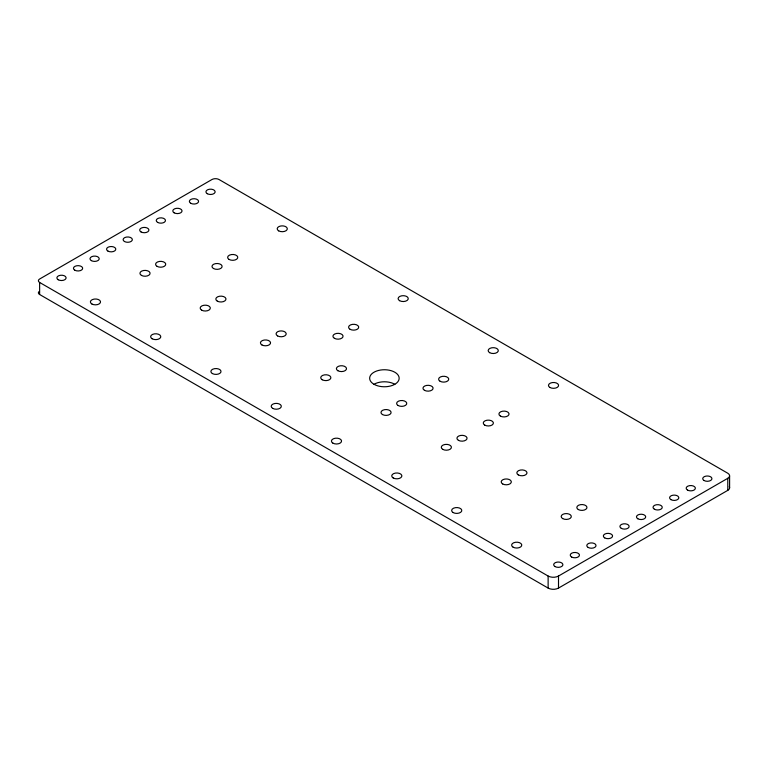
<?xml version="1.0" encoding="UTF-8"?>
<svg xmlns="http://www.w3.org/2000/svg" width="768" height="768" viewBox="0 0 768 768"><rect width="100%" height="100%" fill="white"/><g stroke="black" fill="none" stroke-linecap="round" stroke-linejoin="round"><path stroke-width="1.15" d="M39.629 282.451L548.131 576.038A7.334 4.234 0 0 0 558.509 576.038L727.786 478.301A6.192 3.581 0 0 0 727.786 473.242L219.053 179.53A5.021 2.899 0 0 0 211.949 179.53L39.629 279.014A4.205 2.429 0 0 0 39.629 282.451L39.629 294.499L548.131 588.077A7.334 4.234 0 0 0 558.509 588.077L727.786 490.349A6.192 3.581 0 0 0 729.274 486.672M729.6 475.776L729.6 487.814M727.786 478.301L727.786 490.349M558.509 576.038L558.509 588.077M548.131 576.038L548.131 588.077M373.978 384.278A14.755 8.515 0 0 0 398.659 380.458A14.755 8.515 0 0 0 380.592 370.032A14.755 8.515 0 0 0 373.978 384.278A14.755 8.515 0 0 1 394.848 384.278M39.629 294.499A4.205 2.429 0 0 1 38.832 291.706M74.794 270.192A4.608 2.659 0 0 0 82.512 268.992A4.608 2.659 0 0 0 76.867 265.738A4.608 2.659 0 0 0 74.794 270.192M213.466 268.493A5.069 2.928 0 0 0 221.952 267.178A5.069 2.928 0 0 0 215.741 263.597A5.069 2.928 0 0 0 213.466 268.493M217.315 301.133A5.069 2.928 0 0 0 225.802 299.818A5.069 2.928 0 0 0 219.59 296.227A5.069 2.928 0 0 0 217.315 301.133M555.034 566.573A4.608 2.659 0 0 0 562.742 565.373A4.608 2.659 0 0 0 557.098 562.118A4.608 2.659 0 0 0 555.034 566.573M571.594 557.011A4.608 2.659 0 0 0 579.302 555.811A4.608 2.659 0 0 0 573.658 552.557A4.608 2.659 0 0 0 571.594 557.011M588.154 547.45A4.608 2.659 0 0 0 595.862 546.259A4.608 2.659 0 0 0 590.218 542.995A4.608 2.659 0 0 0 588.154 547.45M604.704 537.888A4.608 2.659 0 0 0 612.422 536.698A4.608 2.659 0 0 0 606.778 533.434A4.608 2.659 0 0 0 604.704 537.888M621.264 528.326A4.608 2.659 0 0 0 628.982 527.136A4.608 2.659 0 0 0 623.338 523.872A4.608 2.659 0 0 0 621.264 528.326M637.824 518.765A4.608 2.659 0 0 0 645.542 517.574A4.608 2.659 0 0 0 639.898 514.31A4.608 2.659 0 0 0 637.824 518.765M654.384 509.203A4.608 2.659 0 0 0 662.102 508.013A4.608 2.659 0 0 0 656.458 504.749A4.608 2.659 0 0 0 654.384 509.203M670.944 499.642A4.608 2.659 0 0 0 678.662 498.451A4.608 2.659 0 0 0 673.018 495.187A4.608 2.659 0 0 0 670.944 499.642M687.504 490.08A4.608 2.659 0 0 0 695.222 488.89A4.608 2.659 0 0 0 689.578 485.635A4.608 2.659 0 0 0 687.504 490.08M704.064 480.518A4.608 2.659 0 0 0 711.782 479.328A4.608 2.659 0 0 0 706.138 476.074A4.608 2.659 0 0 0 704.064 480.518M58.234 279.754A4.608 2.659 0 0 0 65.952 278.554A4.608 2.659 0 0 0 60.307 275.299A4.608 2.659 0 0 0 58.234 279.754M91.354 260.63A4.608 2.659 0 0 0 99.072 259.43A4.608 2.659 0 0 0 93.427 256.176A4.608 2.659 0 0 0 91.354 260.63M107.914 251.069A4.608 2.659 0 0 0 115.632 249.878A4.608 2.659 0 0 0 109.987 246.614A4.608 2.659 0 0 0 107.914 251.069M124.474 241.507A4.608 2.659 0 0 0 132.192 240.317A4.608 2.659 0 0 0 126.547 237.053A4.608 2.659 0 0 0 124.474 241.507M141.034 231.946A4.608 2.659 0 0 0 148.752 230.755A4.608 2.659 0 0 0 143.107 227.491A4.608 2.659 0 0 0 141.034 231.946M157.594 222.384A4.608 2.659 0 0 0 165.312 221.194A4.608 2.659 0 0 0 159.667 217.93A4.608 2.659 0 0 0 157.594 222.384M174.154 212.822A4.608 2.659 0 0 0 181.872 211.632A4.608 2.659 0 0 0 176.227 208.368A4.608 2.659 0 0 0 174.154 212.822M190.714 203.261A4.608 2.659 0 0 0 198.432 202.07A4.608 2.659 0 0 0 192.787 198.806A4.608 2.659 0 0 0 190.714 203.261M207.274 193.699A4.608 2.659 0 0 0 214.992 192.509A4.608 2.659 0 0 0 209.338 189.254A4.608 2.659 0 0 0 207.274 193.699M440.093 381.264A5.069 2.928 0 0 0 448.57 379.949A5.069 2.928 0 0 0 442.358 376.368A5.069 2.928 0 0 0 440.093 381.264M424.445 390.298A5.069 2.928 0 0 0 432.931 388.982A5.069 2.928 0 0 0 426.72 385.402A5.069 2.928 0 0 0 424.445 390.298M489.638 352.656A5.069 2.928 0 0 0 498.125 351.35A5.069 2.928 0 0 0 491.914 347.76A5.069 2.928 0 0 0 489.638 352.656M229.114 259.459A5.069 2.928 0 0 0 237.6 258.144A5.069 2.928 0 0 0 231.389 254.563A5.069 2.928 0 0 0 229.114 259.459M278.669 230.851A5.069 2.928 0 0 0 287.146 229.546A5.069 2.928 0 0 0 280.934 225.955A5.069 2.928 0 0 0 278.669 230.851M350.054 329.28A5.069 2.928 0 0 0 358.541 327.974A5.069 2.928 0 0 0 352.33 324.384A5.069 2.928 0 0 0 350.054 329.28M334.406 338.314A5.069 2.928 0 0 0 342.893 337.008A5.069 2.928 0 0 0 336.682 333.418A5.069 2.928 0 0 0 334.406 338.314M399.6 300.682A5.069 2.928 0 0 0 408.086 299.366A5.069 2.928 0 0 0 401.875 295.776A5.069 2.928 0 0 0 399.6 300.682M500.4 416.083A5.069 2.928 0 0 0 508.877 414.768A5.069 2.928 0 0 0 502.666 411.187A5.069 2.928 0 0 0 500.4 416.083M484.752 425.117A5.069 2.928 0 0 0 493.229 423.802A5.069 2.928 0 0 0 487.018 420.221A5.069 2.928 0 0 0 484.752 425.117M549.946 387.475A5.069 2.928 0 0 0 558.432 386.16A5.069 2.928 0 0 0 552.221 382.579A5.069 2.928 0 0 0 549.946 387.475M141.427 275.386A5.069 2.928 0 0 0 149.914 274.07A5.069 2.928 0 0 0 143.702 270.48A5.069 2.928 0 0 0 141.427 275.386M157.075 266.352A5.069 2.928 0 0 0 165.562 265.037A5.069 2.928 0 0 0 159.35 261.446A5.069 2.928 0 0 0 157.075 266.352M91.882 303.994A5.069 2.928 0 0 0 100.358 302.678A5.069 2.928 0 0 0 94.157 299.088A5.069 2.928 0 0 0 91.882 303.994M201.667 310.166A5.069 2.928 0 0 0 210.154 308.851A5.069 2.928 0 0 0 203.942 305.261A5.069 2.928 0 0 0 201.667 310.166M152.122 338.765A5.069 2.928 0 0 0 160.608 337.459A5.069 2.928 0 0 0 154.397 333.869A5.069 2.928 0 0 0 152.122 338.765M261.907 344.938A5.069 2.928 0 0 0 270.394 343.632A5.069 2.928 0 0 0 264.182 340.042A5.069 2.928 0 0 0 261.907 344.938M277.555 335.904A5.069 2.928 0 0 0 286.042 334.598A5.069 2.928 0 0 0 279.83 331.008A5.069 2.928 0 0 0 277.555 335.904M212.362 373.546A5.069 2.928 0 0 0 220.848 372.24A5.069 2.928 0 0 0 214.637 368.65A5.069 2.928 0 0 0 212.362 373.546M322.214 379.757A5.069 2.928 0 0 0 330.701 378.451A5.069 2.928 0 0 0 324.49 374.861A5.069 2.928 0 0 0 322.214 379.757M337.862 370.723A5.069 2.928 0 0 0 346.349 369.418A5.069 2.928 0 0 0 340.138 365.827A5.069 2.928 0 0 0 337.862 370.723M272.669 408.365A5.069 2.928 0 0 0 281.155 407.05A5.069 2.928 0 0 0 274.944 403.469A5.069 2.928 0 0 0 272.669 408.365M382.454 414.538A5.069 2.928 0 0 0 390.941 413.222A5.069 2.928 0 0 0 384.73 409.642A5.069 2.928 0 0 0 382.454 414.538M398.102 405.504A5.069 2.928 0 0 0 406.589 404.189A5.069 2.928 0 0 0 400.378 400.608A5.069 2.928 0 0 0 398.102 405.504M332.909 443.146A5.069 2.928 0 0 0 341.395 441.83A5.069 2.928 0 0 0 335.184 438.25A5.069 2.928 0 0 0 332.909 443.146M442.762 449.357A5.069 2.928 0 0 0 451.248 448.042A5.069 2.928 0 0 0 445.037 444.461A5.069 2.928 0 0 0 442.762 449.357M458.41 440.323A5.069 2.928 0 0 0 466.896 439.008A5.069 2.928 0 0 0 460.685 435.427A5.069 2.928 0 0 0 458.41 440.323M393.216 477.965A5.069 2.928 0 0 0 401.702 476.65A5.069 2.928 0 0 0 395.491 473.069A5.069 2.928 0 0 0 393.216 477.965M502.675 483.946A5.069 2.928 0 0 0 511.162 482.64A5.069 2.928 0 0 0 504.95 479.05A5.069 2.928 0 0 0 502.675 483.946M518.323 474.912A5.069 2.928 0 0 0 526.81 473.606A5.069 2.928 0 0 0 520.598 470.016A5.069 2.928 0 0 0 518.323 474.912M453.13 512.554A5.069 2.928 0 0 0 461.616 511.238A5.069 2.928 0 0 0 455.405 507.658A5.069 2.928 0 0 0 453.13 512.554M562.656 518.573A5.069 2.928 0 0 0 571.142 517.267A5.069 2.928 0 0 0 564.931 513.677A5.069 2.928 0 0 0 562.656 518.573M578.304 509.539A5.069 2.928 0 0 0 586.79 508.234A5.069 2.928 0 0 0 580.579 504.643A5.069 2.928 0 0 0 578.304 509.539M513.11 547.181A5.069 2.928 0 0 0 521.597 545.875A5.069 2.928 0 0 0 515.386 542.285A5.069 2.928 0 0 0 513.11 547.181"/></g></svg>
